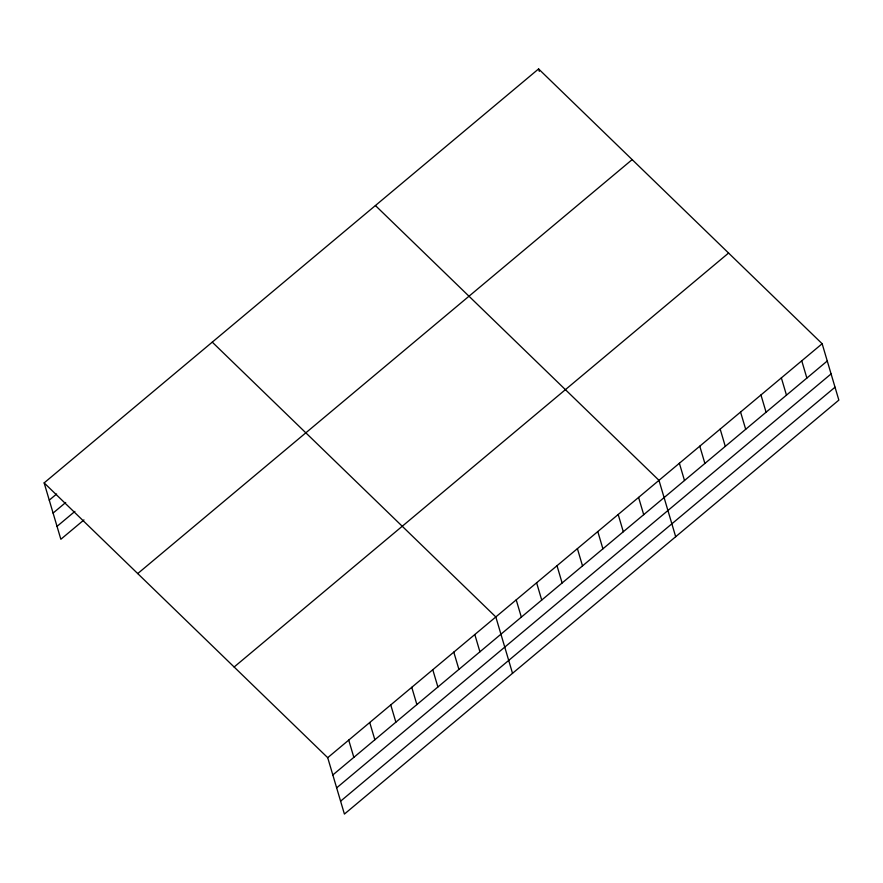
<?xml version="1.0" encoding="UTF-8"?>
<svg xmlns="http://www.w3.org/2000/svg" width="883" height="883" viewBox="0 0 883 883"><rect width="100%" height="100%" fill="white"/><g stroke="black" fill="none" stroke-linecap="round" stroke-linejoin="round"><path stroke-width="1.32" d="M44.15 482.891L538.586 68.929L822.15 343.73L838.85 400.109L344.414 814.071L327.714 757.691L44.15 482.891L60.85 539.27L83.962 519.921M49.26 500.153L56.622 493.994M53.09 513.067L65.695 502.504M57.031 526.367L74.889 511.412M137.726 573.575L632.162 159.613M234.138 667.007L728.574 253.046M327.714 757.691L822.15 343.73M332.825 774.954L827.261 360.992M336.655 787.857L831.091 373.906M340.595 801.168L835.031 387.207M375.418 205.54L658.983 480.33L675.683 536.721M212.262 342.14L495.816 616.941L512.526 673.321M801.753 360.805L806.863 378.067M781.356 377.88L786.466 395.142M760.958 394.955L766.08 412.218M740.561 412.03L745.682 429.293M720.175 429.105L725.285 446.368M699.778 446.18L704.888 463.443M679.38 463.255L684.491 480.518M538.586 68.929L539.314 71.391M638.586 497.405L643.707 514.679M618.188 514.48L623.31 531.754M597.802 531.566L602.912 548.829M577.405 548.641L582.515 565.904M557.007 565.716L562.118 582.979M536.61 582.791L541.721 600.054M516.213 599.866L521.334 617.129M474.811 634.535L479.922 651.797M453.796 652.129L458.906 669.391M432.78 669.722L437.891 686.985M411.765 687.316L416.875 704.579M390.75 704.91L395.871 722.173M369.734 722.504L374.856 739.766M348.73 740.097L353.84 757.36"/></g></svg>
